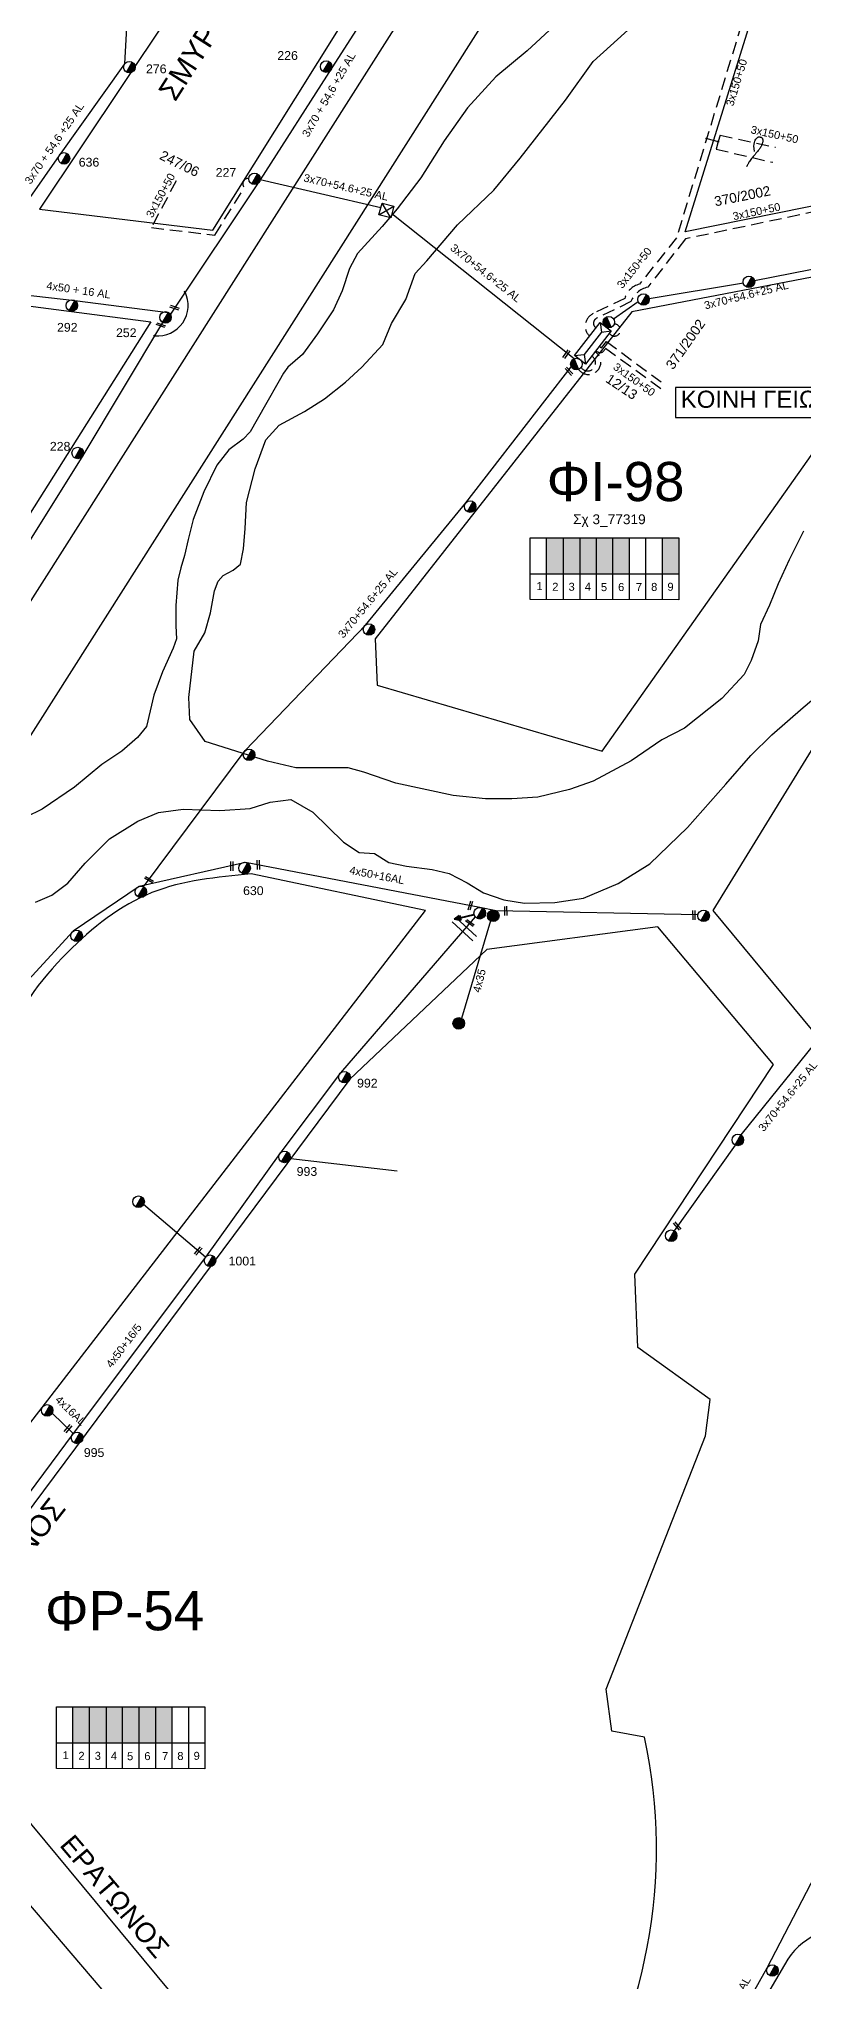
# Model space of a CAD drawing. Header units: millimetres. Extents: x 1421 to 7547, y 822 to 1863.
# Drawn here: x 6016 to 6172.1, y 1201.1 to 1597.9 of the extents above; entities that cross this region are included whole.
import ezdxf
from ezdxf.enums import TextEntityAlignment as Align

# ---------------------------------------------------------------- set-up
doc = ezdxf.new("R2010")
doc.units = ezdxf.units.MM
doc.linetypes.add('DASHED', pattern=[19.05, 12.7, -6.35])
doc.layers.get('0').update_dxf_attribs({"lineweight": 30})
for name, color, linetype, lineweight in [('2x16', 7, 'Continuous', 30), ('3x150+50', 7, 'Continuous', 30), ('4x50+16_5', 7, 'Continuous', 30), ('Pillar OTE', 7, 'Continuous', 30), ('TEXT_ΚΑΛΩΔΙΩΝ', 7, 'Continuous', 30), ('Άγνωστα', 7, 'Continuous', 30), ('Γυμνά εναέρια ΧΤ (3Φ)   4x16AL', 7, 'Continuous', 30), ('Γυμνά εναέρια ΧΤ (3Φ)   4x35CU', 7, 'Continuous', 30), ('Γυμνά εναέρια ΧΤ και ΦΟΠ (3Φ)   4x50+16AL', 7, 'Continuous', 30), ('Διαφημιστική πινακίδα', 7, 'Continuous', 30), ('Επίτονοι', 7, 'Continuous', 30), ('Επιγραφές - Σχήματα', 7, 'Continuous', 30), ('Καλώδια ΧΤ   3x150+50CU', 7, 'DASHED', 30), ('Μηχανική τομή', 7, 'Continuous', 30), ('Πλεκτός Στύλος', 7, 'Continuous', 30), ('Στύλος Ξύλινος', 7, 'Continuous', 30), ('Στύλος Ξύλινος @ 1', 7, 'Continuous', 30), ('Στύλος ΦΜ', 7, 'Continuous', 30), ('Στύλος ΦΜ @ 1', 7, 'Continuous', 30), ('ΣΥΝ.ΚΑΛ4Χ6', 7, 'YPARXSK3X70+54', 30), ('Συνδέσεις', 7, 'Continuous', 30), ('Συνεστραμμένα ΧΤ   3x70+54.6+25 AL', 7, 'SYN_LINE', 30), ('Τομή', 7, 'Continuous', 30), ('Υποσταθμός εναέριος 2 στύλων', 7, 'Continuous', 30), ('Υποσταθμός πόλεως', 7, 'Continuous', 30), ('Υπόβαθρο ΔΕΗ', 7, 'Continuous', 30)]:
    doc.layers.add(name, color=color, linetype=linetype, lineweight=lineweight)
doc.styles.add('arial', font='arial.ttf')
doc.styles.get("Standard").update_dxf_attribs({"font": 'arial.ttf'})
doc.linetypes.add('FRIDI', pattern='A,0.5,-0.001,["|",Standard,S=0.5,R=0,X=0,Y=0.16],-0.001', length=0.502)
doc.linetypes.add('SYN_LINE', pattern='A,0.5,-0.0001,["/\\/\\/\\/",Standard,S=0.1,R=0,X=0,Y=-0.05],-0.25', length=0.7501)
doc.linetypes.add('YPARXSK3X70+54', pattern='A,2.5,[131,ltypeshp.shx,S=1,R=0,X=-9e-10,Y=0],-1e-11,[131,ltypeshp.shx,S=-1,R=180,X=2,Y=0],-4.1,[131,ltypeshp.shx,S=1,R=0,X=-0.1,Y=0],-1.9,2,0', length=10.5)

# ---------------------------------------------------------------- blocks, each defined once
blk = doc.blocks.new('ΥΠΑΡΧΩΝ ΤΣΙΜΕΝΤΕΝΙΟΣ ΣΤΥΛΟΣ')
at = {"layer": 'Στύλος ΦΜ'}
blk.add_hatch(color=7, dxfattribs=at).paths.add_polyline_path([(-1.29, -2.28, 0.574793), (2.62, 0, 0.268822), (1.3, 2.27)])
at = {"layer": 'Στύλος ΦΜ', "color": 7}
blk.add_line((-1.29, -2.28), (1.3, 2.27), dxfattribs=at)
blk.add_circle((0, 0), 2.62, dxfattribs=at)
at = {"layer": 'Στύλος ΦΜ', "flags": 4}
for tag, p in [('ΑΡΙΘΜΟΣ', (-4.68, 8.05)), ('ΤΥΠΟΣ', (-4.91, 3.03))]:
    blk.add_attdef(tag, p, '', height=4, dxfattribs=at)
blk = doc.blocks.new('STYLOS PLEKTOS')
at = {"ltscale": 40}
blk.add_lwpolyline([(731.77, 1613.62), (736.74, 1608.66), (731.77, 1608.66), (736.74, 1613.62)], dxfattribs=at)
at = {"layer": 'Διαφημιστική πινακίδα', "ltscale": 40}
blk.add_lwpolyline([(731.77, 1613.62), (736.74, 1613.62), (736.74, 1608.66), (731.77, 1608.66)], close=True, dxfattribs=at)
blk = doc.blocks.new('ΜΗΧΑΝΙΚΗ ΤΟΜΗ')
at = {"layer": 'Μηχανική τομή', "lineweight": -3, "ltscale": 40}
for p, q in [((-3.8, 1.2), (3.8, 1.2)), ((3.8, -0.4), (-3.8, -0.4))]:
    blk.add_line(p, q, dxfattribs=at)
blk = doc.blocks.new('ΕΠΙΤΟΝΟΣ')
at = {"layer": 'Επίτονοι', "lineweight": 40, "ltscale": 40}
blk.add_hatch(color=256, dxfattribs=at).paths.add_polyline_path([(-1.13, 6.47), (0, 9.1), (1.13, 6.47)])
for p, q in [((-1.13, 6.47), (0, 9.1)), ((0, 9.1), (1.13, 6.47)), ((1.13, 6.47), (-1.13, 6.47)), ((-1.13, 6.47), (0, 6.47)), ((0, 6.47), (0, 0))]:
    blk.add_line(p, q, dxfattribs=at)
blk = doc.blocks.new('ΥΠΑΡΧΩΝ ΞΥΛΙΝΟΣ ΣΤΥΛΟΣ')
at = {"layer": 'Στύλος Ξύλινος'}
h = blk.add_hatch(color=7, dxfattribs=at)
h.paths.add_polyline_path([(-2.62, 0, 0.270008), (-1.29, -2.28), (1.3, 2.27, 0.576266)])
h.paths.add_polyline_path([(-1.29, -2.28, 0.574793), (2.62, 0, 0.268822), (1.3, 2.27)])
at = {"layer": 'Στύλος Ξύλινος', "color": 7}
blk.add_line((-1.29, -2.28), (1.3, 2.27), dxfattribs=at)
blk.add_circle((0, 0), 2.62, dxfattribs=at)
at = {"layer": 'Στύλος Ξύλινος', "flags": 4}
for tag, p in [('ΑΡΙΘΜΟΣ', (-4.91, 8.6)), ('ΤΥΠΟΣ', (-4.85, 3.39))]:
    blk.add_attdef(tag, p, '', height=4, dxfattribs=at)
blk = doc.blocks.new('ΥΠΟΣΤΑΘΜΟΣ ΕΝΑΕΡΙΟΣ ΕΠΙ 2 ΣΤΥΛΩΝ')
at = {"layer": 'Υποσταθμός εναέριος 2 στύλων', "linetype": 'Continuous', "lineweight": -3}
for points in [[(-11.97, -2.11, 0.574793), (-8.45, -0.07, 0.268822), (-9.64, 1.98)], [(9.68, -2.15, 0.574793), (13.19, -0.1, 0.268822), (12.01, 1.95)]]:
    blk.add_hatch(color=256, dxfattribs=at).paths.add_polyline_path(points)
for p, q in [((-11.97, -2.11), (-9.64, 1.98)), ((9.68, -2.15), (12.01, 1.95))]:
    blk.add_line(p, q, dxfattribs=at)
for centre in [(-10.81, -0.07), (10.84, -0.1)]:
    blk.add_circle(centre, 2.36, dxfattribs=at)
at = {"layer": 'Υποσταθμός πόλεως', "linetype": 'Continuous', "lineweight": -3, "ltscale": 40}
blk.add_lwpolyline([(-8.57, 2.82), (8.57, 2.82), (8.57, -2.82), (-8.57, -2.82)], close=True, dxfattribs=at)
for points in [[(-5.75, 0), (-8.57, 2.82)], [(-8.57, -2.82), (-5.75, 0)], [(-5.75, 0), (5.75, 0)], [(5.75, 0), (8.57, 2.82)], [(8.57, -2.82), (5.75, 0)]]:
    blk.add_lwpolyline(points, dxfattribs=at)
at = {"layer": 'Υποσταθμός εναέριος 2 στύλων', "ltscale": 40, "flags": 1}
for tag, p in [('ΜΕΤΑΣΧΗΜΑΤΙΣΜΟΣ', (14.09, 2.51)), ('ΙΣΧΥΣ', (14.07, -0.28)), ('ΑΡΙΘΜΟΣ', (14.19, -3))]:
    blk.add_attdef(tag, p, '', height=1.8, dxfattribs=at)
blk = doc.blocks.new('_ΣΥΝΔΕΣΗ')
at = {"layer": 'Συνδέσεις', "linetype": 'SYN_LINE', "ltscale": 40}
blk.add_hatch(color=256, dxfattribs=at).paths.add_polyline_path([(0.5, 0, 1), (-0.5, 0, 1)])
at = {"layer": 'Συνδέσεις'}
blk.add_circle((0, 0), 0.5, dxfattribs=at)
blk = doc.blocks.new('ΤΟΜΗ')
at = {"layer": 'Τομή', "lineweight": -3, "ltscale": 40}
for p, q in [((-11.4, 1.1), (11.4, 1.1)), ((11.4, -3.6), (-11.4, -3.6))]:
    blk.add_line(p, q, dxfattribs=at)

msp = doc.modelspace()

# ---------------------------------------------------------------- hatches: boundary and pattern name
at = {"layer": 'Καλώδια ΧΤ   3x150+50CU', "linetype": 'DASHED', "lineweight": -3, "ltscale": 0.2}
h = msp.add_hatch(color=85, dxfattribs=at)
h.dxf.hatch_style = 1
h.paths.add_polyline_path([(6119.69, 1488.6), (6123.13, 1488.6), (6123.13, 1495.96), (6119.69, 1495.96)])
h = msp.add_hatch(color=5, dxfattribs=at)
h.dxf.hatch_style = 1
h.paths.add_polyline_path([(6123.13, 1488.6), (6126.57, 1488.59), (6126.57, 1495.96), (6123.13, 1495.96)])
h = msp.add_hatch(color=30, dxfattribs=at)
h.dxf.hatch_style = 1
h.paths.add_polyline_path([(6129.87, 1495.96), (6126.57, 1495.96), (6126.57, 1488.59), (6129.86, 1488.59)])
h = msp.add_hatch(color=1, dxfattribs=at)
h.dxf.hatch_style = 1
h.paths.add_polyline_path([(6133.25, 1488.59), (6133.25, 1495.96), (6129.87, 1495.96), (6129.86, 1488.59)])
h = msp.add_hatch(color=6, dxfattribs=at)
h.dxf.hatch_style = 1
h.paths.add_polyline_path([(6136.65, 1495.96), (6133.25, 1495.96), (6133.25, 1488.59), (6136.65, 1488.58)])
h = msp.add_hatch(color=27, dxfattribs=at)
h.dxf.hatch_style = 1
h.paths.add_polyline_path([(6146.77, 1495.96), (6143.37, 1495.96), (6143.37, 1488.59), (6146.77, 1488.58)])
h = msp.add_hatch(color=85, dxfattribs=at)
h.dxf.hatch_style = 1
h.paths.add_polyline_path([(6022.9, 1249.78), (6026.34, 1249.78), (6026.34, 1257.14), (6022.9, 1257.14)])
h = msp.add_hatch(color=2, dxfattribs=at)
h.dxf.hatch_style = 1
h.paths.add_polyline_path([(6026.34, 1249.78), (6029.78, 1249.77), (6029.78, 1257.14), (6026.34, 1257.14)])
h = msp.add_hatch(color=1, dxfattribs=at)
h.dxf.hatch_style = 1
h.paths.add_polyline_path([(6033.08, 1257.14), (6029.78, 1257.14), (6029.78, 1249.77), (6033.07, 1249.77)])
h = msp.add_hatch(color=5, dxfattribs=at)
h.dxf.hatch_style = 1
h.paths.add_polyline_path([(6036.46, 1249.77), (6036.46, 1257.14), (6033.08, 1257.14), (6033.07, 1249.77)])
h = msp.add_hatch(color=27, dxfattribs=at)
h.dxf.hatch_style = 1
h.paths.add_polyline_path([(6039.86, 1257.14), (6036.46, 1257.14), (6036.46, 1249.77), (6039.86, 1249.76)])
h = msp.add_hatch(color=151, dxfattribs=at)
h.dxf.hatch_style = 1
h.paths.add_polyline_path([(6043.19, 1257.14), (6039.86, 1257.14), (6039.86, 1249.76), (6043.19, 1249.76)])

# ---------------------------------------------------------------- linework, layer by layer
at = {"color": 5, "lineweight": -3, "ltscale": 0.2}
msp.add_lwpolyline([(6152.4, 1577.51), (6154.71, 1576.86)], dxfattribs=at)
at = {"layer": '2x16', "color": 5, "lineweight": -3, "ltscale": 0.2}
msp.add_lwpolyline([(6049.99, 1348.97), (6037.37, 1359.74)], dxfattribs=at)
at = {"layer": '3x150+50', "color": 5, "linetype": 'DASHED', "lineweight": -3, "ltscale": 0.2}
msp.add_lwpolyline([(6160.12, 1606.11, 0.760125), (6160.61, 1604.47), (6146.22, 1557.22), (6138.68, 1547.74, 0.277496), (6135.64, 1544.79), (6129.22, 1541.75, 0.524382), (6128.46, 1537.12, 3.097667)], format="xyb", dxfattribs=at)
for points in [[(6155.14, 1578.22), (6154.71, 1576.86), (6154.31, 1575.33), (6165.93, 1572.64)], [(6155.14, 1578.22), (6166.43, 1575.73)]]:
    msp.add_lwpolyline(points, dxfattribs=at)
at = {"layer": '3x150+50', "color": 30, "linetype": 'DASHED', "lineweight": -3, "ltscale": 0.2}
msp.add_lwpolyline([(6044.01, 1568.84), (6038.95, 1559.31), (6051.91, 1557.77), (6057.95, 1567.46, -0.689668), (6058.86, 1569.36, 13.435736)], format="xyb", dxfattribs=at)
at = {"layer": '3x150+50', "color": 85, "linetype": 'DASHED', "lineweight": -3, "ltscale": 0.2}
msp.add_lwpolyline([(6190.05, 1565.85), (6148.05, 1556.98), (6140.34, 1547.12, 0.249336), (6136.91, 1544.18), (6129.9, 1540.77, 0.583215), (6129.78, 1538.83, 0.296451)], format="xyb", dxfattribs=at)
at = {"layer": '3x150+50', "color": 27, "linetype": 'DASHED', "lineweight": -3, "ltscale": 0.2}
for points in [[(6130.44, 1535.07), (6130.9, 1534.71), (6131.93, 1536.03), (6143.07, 1527.79)], [(6133.52, 1536.73), (6133.51, 1536.72)], [(6131.76, 1534.61), (6131.17, 1533.9)], [(6131.72, 1534.64), (6143.06, 1526.45)]]:
    msp.add_lwpolyline(points, dxfattribs=at)
msp.add_arc((6130.65, 1534.93), 1.15, 219.312, 296.8412, dxfattribs=at)
at = {"layer": '4x50+16_5', "color": 5, "lineweight": -3, "ltscale": 0.2}
msp.add_lwpolyline([(6105.1, 1418.52), (6077.61, 1386.63), (6065.21, 1370.17), (6049.99, 1348.97), (6022.99, 1312.93), (5986.76, 1264.19)], dxfattribs=at)
at = {"layer": 'Pillar OTE', "lineweight": -3, "ltscale": 40}
for points in [[(6116.36, 1483.32), (6116.36, 1495.96), (6146.69, 1495.96), (6146.69, 1483.29), (6116.36, 1483.32)], [(6119.69, 1483.32), (6119.69, 1495.96)], [(6123.13, 1483.31), (6123.13, 1495.96)], [(6126.57, 1483.31), (6126.57, 1495.96)], [(6129.86, 1483.31), (6129.87, 1495.96)], [(6133.25, 1483.3), (6133.25, 1495.96)], [(6136.65, 1483.3), (6136.65, 1495.96)], [(6139.98, 1483.3), (6139.98, 1495.96)], [(6143.37, 1483.29), (6143.37, 1495.96)], [(6116.36, 1488.6), (6146.69, 1488.57)], [(6019.57, 1244.5), (6019.57, 1257.14), (6049.9, 1257.14), (6049.9, 1244.47), (6019.57, 1244.5)], [(6022.9, 1244.5), (6022.9, 1257.14)], [(6026.34, 1244.49), (6026.34, 1257.14)], [(6029.78, 1244.49), (6029.78, 1257.14)], [(6033.07, 1244.49), (6033.08, 1257.14)], [(6036.46, 1244.48), (6036.46, 1257.14)], [(6039.86, 1244.48), (6039.86, 1257.14)], [(6043.19, 1244.48), (6043.19, 1257.14)], [(6046.58, 1244.47), (6046.58, 1257.14)], [(6019.57, 1249.78), (6049.9, 1249.75)]]:
    msp.add_lwpolyline(points, dxfattribs=at)
at = {"layer": 'Άγνωστα', "lineweight": -3}
msp.add_lwpolyline([(6162.13, 1574.84), (6162.06, 1575.45), (6162.04, 1575.95), (6162.07, 1576.37), (6162.13, 1576.71), (6162.22, 1576.98), (6162.33, 1577.19), (6162.43, 1577.36), (6162.54, 1577.49), (6162.64, 1577.59), (6162.72, 1577.67), (6162.8, 1577.74), (6162.87, 1577.78), (6162.94, 1577.81), (6163, 1577.83), (6163.07, 1577.84), (6163.13, 1577.84), (6163.2, 1577.84), (6163.28, 1577.83), (6163.35, 1577.81), (6163.43, 1577.79), (6163.5, 1577.77), (6163.57, 1577.74), (6163.63, 1577.7), (6163.69, 1577.65), (6163.73, 1577.59), (6163.77, 1577.53), (6163.8, 1577.46), (6163.82, 1577.39), (6163.84, 1577.31), (6163.85, 1577.22), (6163.85, 1577.13), (6163.85, 1577.04), (6163.84, 1576.94), (6163.83, 1576.83), (6163.82, 1576.72), (6163.79, 1576.61), (6163.76, 1576.5), (6163.72, 1576.38), (6163.68, 1576.25), (6163.62, 1576.12), (6163.56, 1575.99), (6163.49, 1575.86), (6163.4, 1575.71), (6163.31, 1575.56), (6163.2, 1575.41), (6163.08, 1575.24), (6162.94, 1575.07), (6162.79, 1574.88), (6162.63, 1574.68), (6162.46, 1574.48), (6162.28, 1574.27), (6162.09, 1574.05), (6161.91, 1573.83), (6161.73, 1573.62), (6161.56, 1573.4), (6161.4, 1573.2), (6161.26, 1573), (6161.13, 1572.82), (6161.02, 1572.65), (6160.93, 1572.49), (6160.85, 1572.34), (6160.78, 1572.21), (6160.72, 1572.1), (6160.67, 1572.01), (6160.63, 1571.94), (6160.61, 1571.88), (6160.59, 1571.84), (6160.57, 1571.81), (6160.56, 1571.8), (6160.56, 1571.79), (6160.56, 1571.78), (6160.56, 1571.78), (6160.56, 1571.78), (6160.56, 1571.78), (6160.55, 1571.78), (6160.55, 1571.78), (6160.55, 1571.78), (6160.55, 1571.78), (6160.55, 1571.78), (6160.55, 1571.78)], dxfattribs=at)
at = {"layer": 'Γυμνά εναέρια ΧΤ (3Φ)   4x16AL', "color": 5, "lineweight": -3, "ltscale": 0.2}
msp.add_lwpolyline([(6022.99, 1312.93), (6018.69, 1317.09)], dxfattribs=at)
at = {"layer": 'Γυμνά εναέρια ΧΤ (3Φ)   4x35CU', "color": 1, "lineweight": -3, "ltscale": 0.2}
msp.add_lwpolyline([(6108.21, 1417.7), (6102.32, 1397.76)], dxfattribs=at)
at = {"layer": 'Γυμνά εναέρια ΧΤ και ΦΟΠ (3Φ)   4x50+16AL', "color": 5, "linetype": 'SYN_LINE', "lineweight": -3, "ltscale": 10}
msp.add_lwpolyline([(6035.04, 1621.3), (6033.47, 1592.73), (6020.09, 1574.03), (6001.15, 1546.94)], dxfattribs=at)
at = {"layer": 'Γυμνά εναέρια ΧΤ και ΦΟΠ (3Φ)   4x50+16AL', "color": 5, "lineweight": -3, "ltscale": 0.2}
msp.add_lwpolyline([(6001.15, 1546.94), (6023.3, 1544.43), (6042.42, 1541.98)], dxfattribs=at)
at = {"layer": 'Γυμνά εναέρια ΧΤ και ΦΟΠ (3Φ)   4x50+16AL', "color": 1, "lineweight": -3, "ltscale": 0.2}
msp.add_lwpolyline([(6150.6, 1418.9), (6109.37, 1419.75), (6106.06, 1420.42), (6058.21, 1429.63), (6036.43, 1424.71), (6023, 1415.58), (6012.37, 1403.97), (6004.92, 1386.41)], dxfattribs=at)
at = {"layer": 'Επιγραφές - Σχήματα', "color": 190, "lineweight": -3}
msp.add_lwpolyline([(6146.01, 1520.49), (6181.53, 1520.49), (6181.53, 1526.67), (6146.01, 1526.67)], close=True, dxfattribs=at)
at = {"layer": 'Καλώδια ΧΤ   3x150+50CU', "color": 6, "lineweight": -3, "ltscale": 0.2}
msp.add_arc((6133.57, 1538.36), 1.22, 209.746, 92.5097, dxfattribs=at)
at = {"layer": 'Καλώδια ΧΤ   3x150+50CU', "color": 30, "lineweight": -3, "ltscale": 0.2}
msp.add_arc((6128.26, 1531.81), 2.51, 215.7455, 58.583, dxfattribs=at)
at = {"layer": 'Καλώδια ΧΤ   3x150+50CU', "color": 1, "lineweight": -3, "ltscale": 0.2}
msp.add_arc((6128.1, 1531.63), 1.61, 212.6827, 61.4191, dxfattribs=at)
at = {"layer": 'ΣΥΝ.ΚΑΛ4Χ6', "color": 5, "linetype": 'SYN_LINE', "lineweight": -3, "ltscale": 20}
msp.add_lwpolyline([(6067.44, 1369.15), (6089.17, 1366.62)], dxfattribs=at)
at = {"layer": 'Συνεστραμμένα ΧΤ   3x70+54.6+25 AL', "color": 30, "lineweight": -3, "ltscale": 20}
for points in [[(6105.42, 1631.85), (6087.58, 1610.34), (6075.81, 1591.95), (6061.19, 1569.03), (6042.83, 1541.6)], [(6085.83, 1563.33), (6061.19, 1569.03)], [(6125.32, 1532.52), (6088.06, 1562.09)], [(6041.26, 1539.93), (6024.97, 1512.75), (6009.45, 1487.88), (5988.37, 1455.21), (5970.02, 1426.35)], [(6118.65, 1156.9), (6140.81, 1163.09), (6152.57, 1182.09), (6164.75, 1203.79), (6178.17, 1229.59)]]:
    msp.add_lwpolyline(points, dxfattribs=at)
at = {"layer": 'Συνεστραμμένα ΧΤ   3x70+54.6+25 AL', "color": 6, "lineweight": -3, "ltscale": 20}
for points in [[(6185.05, 1552.93), (6162.18, 1548.42)], [(6159.88, 1547.92), (6140.66, 1544.77)], [(6138.43, 1544.11), (6133.39, 1540.63)]]:
    msp.add_lwpolyline(points, dxfattribs=at)
at = {"layer": 'Συνεστραμμένα ΧΤ   3x70+54.6+25 AL', "color": 1, "lineweight": -3, "ltscale": 20}
msp.add_lwpolyline([(6037.38, 1424.62), (6058.11, 1452.46), (6082.69, 1478.12), (6103.21, 1503.08), (6124.74, 1530.87)], dxfattribs=at)
at = {"layer": 'Συνεστραμμένα ΧΤ   3x70+54.6+25 AL', "color": 27, "lineweight": -3, "ltscale": 20}
for points in [[(6174.5, 1392.68), (6159.34, 1373.94)], [(6158.18, 1371.89), (6145.73, 1354.38)]]:
    msp.add_lwpolyline(points, dxfattribs=at)
at = {"layer": 'Υπόβαθρο ΔΕΗ', "lineweight": -3, "ltscale": 0.2}
for points in [[(5981.53, 1431.55), (5991.91, 1420.44), (6121.72, 1624.71), (6102.72, 1622.34), (5981.53, 1431.55)], [(6164.47, 1611.4), (6223.06, 1588.12), (6222.73, 1573.53), (6147.98, 1558.46), (6164.47, 1611.4)], [(6201.91, 1554.53), (6137.13, 1542.1), (6084.69, 1475.27)], [(6084.69, 1475.27), (6085.08, 1465.83), (6131.02, 1452.33), (6202.83, 1553.85)], [(6243.41, 1546.63), (6230.72, 1545.26), (6153.64, 1419.79)], [(6153.64, 1419.79), (6174.07, 1395.17), (6212.24, 1430.39)], [(5956.85, 1301.09), (5981.44, 1272.74), (6094.94, 1419.78), (6059.32, 1427.26)], [(6139.68, 1250.9), (6132.99, 1252.16), (6131.85, 1260.71), (6152.14, 1312.45), (6153.12, 1319.93), (6138.31, 1330.53), (6137.71, 1345.53), (6166.06, 1388.36), (6142.44, 1416.46), (6107.45, 1411.85), (6079.48, 1385.32), (5988.92, 1263.71)], [(5988.92, 1263.71), (6050.32, 1189.79), (6064.08, 1197.62)], [(5963.77, 1238.3), (5981.03, 1255.35), (6041.84, 1184.13), (6020.04, 1170.49), (5963.77, 1238.3)], [(6086.36, 1064.77), (6169.01, 1205.58)]]:
    msp.add_lwpolyline(points, dxfattribs=at)
for points in [[(6089.88, 1620.06), (6050.58, 1614.66), (6016.1, 1563.04), (6051.53, 1558.76)], [(6003.24, 1544.65), (6038.83, 1540.08), (5975.16, 1439.2), (5950.61, 1467.14)]]:
    msp.add_lwpolyline(points, close=True, dxfattribs=at)
at = {"layer": 'Υπόβαθρο ΔΕΗ', "linetype": 'FRIDI', "lineweight": -3, "ltscale": 0.5}
for points in [[(6121.2, 1600.44), (6115.75, 1595.43), (6109.34, 1590.08), (6103.5, 1583.76), (6098.79, 1577.02), (6094.02, 1569.5), (6089.19, 1563.14), (6086.11, 1559.5), (6081.04, 1554.02), (6079.46, 1550.95), (6077.96, 1546.36), (6076.15, 1542.53), (6072.9, 1537.61), (6069.85, 1533.36), (6066.86, 1530.82), (6065.98, 1529.58), (6065.06, 1528), (6062.29, 1523.08), (6059.11, 1517.6), (6057.74, 1516.11), (6054.75, 1513.91), (6052.3, 1510.74), (6049.69, 1505.31), (6047.47, 1499.64), (6046.48, 1495.6), (6045.7, 1492.33), (6044.98, 1489.78), (6044.37, 1487.29), (6043.98, 1482.12), (6043.92, 1477.96), (6044.09, 1475.31), (6043.43, 1473.37), (6041.26, 1468.58), (6039.49, 1463.82), (6037.93, 1457.42), (6036.1, 1455.15), (6032.94, 1452.38), (6028.84, 1449.59), (6023.27, 1444.97), (6016.62, 1440.51), (6009.96, 1437.22)], [(6172.17, 1497.3), (6169.22, 1491.42), (6166.98, 1486.53), (6165.23, 1482.14), (6163.4, 1478.24), (6162.92, 1474.9), (6161.48, 1470.84), (6160.05, 1467.98), (6155.5, 1463.11), (6147.86, 1457.06), (6143.24, 1454.68), (6136.95, 1450.38), (6129.2, 1446.21), (6124.34, 1444.54), (6117.9, 1442.95), (6112.56, 1442.63), (6107.23, 1442.63), (6100.62, 1443.27), (6088.87, 1445.83), (6082.34, 1448.05), (6079.16, 1448.93), (6068.49, 1448.93), (6062.68, 1450.28), (6049.94, 1454.34), (6046.84, 1458.79), (6046.6, 1463.33), (6047.71, 1472.75), (6049.86, 1476.49), (6051.06, 1480.63), (6051.85, 1485.08), (6052.57, 1487.07), (6053.6, 1488.26), (6055.67, 1489.3), (6057.19, 1490.57), (6057.75, 1493.71), (6058.15, 1497.84), (6058.38, 1503.17), (6060.14, 1510.01), (6062.37, 1515.95), (6065.07, 1518.97), (6070.25, 1521.76), (6074.31, 1524.3), (6078.61, 1527.72), (6081.96, 1530.78), (6086.25, 1535.39), (6088.01, 1539.69), (6090.95, 1544.62), (6092.86, 1549.95), (6095.25, 1552.5), (6101.47, 1559.85), (6108.88, 1566.93), (6114.3, 1573.49), (6123.54, 1585.34), (6129.21, 1593.26), (6137.73, 1600.9)], [(6015.32, 1421.53), (6018.59, 1422.94), (6021.86, 1425.4), (6025.42, 1429.49), (6030.43, 1434.45), (6036.17, 1438.06), (6040.41, 1439.79), (6045.45, 1440.48), (6052.91, 1440.2), (6059.12, 1440.65), (6063.2, 1441.9), (6067.44, 1442.46), (6071.92, 1439.88), (6078.21, 1433.73), (6081.4, 1431.67), (6084.51, 1431.43), (6087.46, 1429.61), (6091.09, 1428.85), (6096.3, 1428.16), (6099.79, 1427.34), (6103.46, 1425.46), (6106.82, 1423.38), (6110.95, 1421.98), (6115.18, 1421.33), (6121.35, 1421.45), (6127.2, 1422.29), (6134.28, 1425.33), (6140.8, 1429.35), (6148.49, 1436.75), (6156.31, 1445.62), (6161.4, 1451.45), (6165.73, 1455.69), (6172.1, 1461.29), (6175.48, 1464.16)]]:
    msp.add_lwpolyline(points, dxfattribs=at)
at = {"layer": 'Υπόβαθρο ΔΕΗ', "lineweight": -3}
msp.add_arc((6040.23, 1543.43), 6.24, 264.5201, 26.0243, dxfattribs=at)
at = {"layer": 'Υπόβαθρο ΔΕΗ', "lineweight": -3, "ltscale": 0.2}
for centre, radius, start, end in [((6033.93, 1228.05), 108.19, 326.4434, 12.1895), ((6180.45, 1198.18), 13.63, 73.6718, 147.1234)]:
    msp.add_arc(centre, radius, start, end, dxfattribs=at)
msp.add_spline([(6059.32, 1427.26), (6039.08, 1423.45), (6021.8, 1411.19), (6008.49, 1391.75), (6005.12, 1379.4), (6002.87, 1368.9), (5996.46, 1351.24), (5990.29, 1339.43), (5985.3, 1332.49), (5969.38, 1313.74), (5956.85, 1301.09)], degree=3, dxfattribs=at)

# ---------------------------------------------------------------- block references
at = {"layer": 'Επίτονοι', "lineweight": -3, "xscale": 0.449999999999818, "yscale": 0.449999999999818, "zscale": 0.449999999999818, "rotation": 103.3315899091523}
msp.add_blockref('ΕΠΙΤΟΝΟΣ', (6104.88, 1418.95), dxfattribs=at)
at = {"layer": 'Μηχανική τομή', "lineweight": -3}
for p, xscale, yscale, zscale, rotation in [((6040.87, 1539.28), 0.249999999999919, 0.249999999999919, 0.249999999999919, 341.2081600888544), ((6043.67, 1542.86), 0.249999999999919, 0.249999999999919, 0.249999999999919, 341.2081600888544), ((6123.63, 1533.5), 0.249999999999919, 0.249999999999919, 0.249999999999919, 234.2162760372215), ((6124.34, 1530.02), 0.249999999999919, 0.249999999999919, 0.249999999999919, 133.321654976302), ((6055.5, 1428.84), 0.249999999999919, 0.249999999999919, 0.249999999999919, 91.06198213553543), ((6060.91, 1429.11), 0.249999999999919, 0.249999999999919, 0.249999999999919, 91.06198213553542), ((6038.41, 1426), 0.249999999999919, 0.249999999999919, 0.249999999999919, 329.5282673398926), ((6104.2, 1420.78), 0.2499999999999191, 0.2499999999999191, 0.2499999999999191, 73.04254371888858), ((6111.45, 1419.7), 0.2499999999999191, 0.2499999999999191, 0.2499999999999191, 91.06198213553539), ((6104.07, 1417.34), 0.2499999999999191, 0.2499999999999191, 0.2499999999999191, 143.7343081831053), ((6149.88, 1418.84), 0.2499999999999191, 0.2499999999999191, 0.2499999999999191, 91.46042956487402), ((6146.44, 1355.39), 0.2499999999999191, 0.2499999999999191, 0.2499999999999191, 130.096269551443), ((6048.6, 1350.15), 0.249999999999919, 0.249999999999919, 0.249999999999919, 49.0371342160272), ((6022, 1313.89), 0.249999999999919, 0.249999999999919, 0.249999999999919, 49.03713421602719)]:
    msp.add_blockref('ΜΗΧΑΝΙΚΗ ΤΟΜΗ', p, dxfattribs=dict(at, xscale=xscale, yscale=yscale, zscale=zscale, rotation=rotation))
at = {"layer": 'Πλεκτός Στύλος', "lineweight": -3, "xscale": 0.4999999999999999, "yscale": 0.4999999999999999, "zscale": 0.4999999999999999, "rotation": 74.96792262150912}
msp.add_blockref('STYLOS PLEKTOS', (6769.75, 999.3), dxfattribs=at)
at = {"layer": 'Στύλος Ξύλινος @ 1', "lineweight": -3, "ltscale": 40, "xscale": 0.4499999999998181, "yscale": 0.4499999999998181, "zscale": 0.4499999999998181}
for p in [(6108.79, 1418.72), (6101.74, 1396.74)]:
    msp.add_blockref('ΥΠΑΡΧΩΝ ΞΥΛΙΝΟΣ ΣΤΥΛΟΣ', p, dxfattribs=at)
at = {"layer": 'Στύλος ΦΜ @ 1', "lineweight": -3, "ltscale": 40}
ref = msp.add_blockref('ΥΠΑΡΧΩΝ ΤΣΙΜΕΝΤΕΝΙΟΣ ΣΤΥΛΟΣ', (6074.66, 1592.19), dxfattribs=dict(at, xscale=0.4499999999998181, yscale=0.4499999999998181, zscale=0.4499999999998181))
ref.add_attrib('ΤΥΠΟΣ', '226', (6064.69, 1593.56), dxfattribs={"layer": 'Στύλος ΦΜ', "height": 1.8, "flags": 4})
ref = msp.add_blockref('ΥΠΑΡΧΩΝ ΤΣΙΜΕΝΤΕΝΙΟΣ ΣΤΥΛΟΣ', (6034.46, 1592.08), dxfattribs=dict(at, xscale=0.4499999999998181, yscale=0.4499999999998181, zscale=0.4499999999998181))
ref.add_attrib('ΤΥΠΟΣ', '276', (6037.86, 1590.83), dxfattribs={"layer": 'Στύλος ΦΜ', "height": 1.8, "flags": 4})
ref = msp.add_blockref('ΥΠΑΡΧΩΝ ΤΣΙΜΕΝΤΕΝΙΟΣ ΣΤΥΛΟΣ', (6021.11, 1573.44), dxfattribs=dict(at, xscale=0.4499999999998181, yscale=0.4499999999998181, zscale=0.4499999999998181))
ref.add_attrib('ΤΥΠΟΣ', '636', (6024.12, 1571.76), dxfattribs={"layer": 'Στύλος ΦΜ', "height": 1.8, "flags": 4})
ref = msp.add_blockref('ΥΠΑΡΧΩΝ ΤΣΙΜΕΝΤΕΝΙΟΣ ΣΤΥΛΟΣ', (6060.03, 1569.26), dxfattribs=dict(at, xscale=0.4499999999998181, yscale=0.4499999999998181, zscale=0.4499999999998181))
ref.add_attrib('ΤΥΠΟΣ', '227', (6052.1, 1569.68), dxfattribs={"layer": 'Στύλος ΦΜ', "height": 1.8, "flags": 4})
at = {"layer": 'Στύλος ΦΜ @ 1', "lineweight": -3, "ltscale": 40, "xscale": 0.4499999999998181, "yscale": 0.4499999999998181, "zscale": 0.4499999999998181}
for p in [(6161.02, 1548.22), (6139.49, 1544.61), (6104.09, 1502.3), (6083.41, 1477.19), (6058.92, 1451.6), (6036.8, 1423.6), (6106.03, 1419.24), (6151.76, 1418.72), (6023.69, 1414.62), (6158.76, 1372.92), (6036.34, 1360.31), (6145.14, 1353.36), (6017.66, 1317.68), (6165.81, 1203.27)]:
    msp.add_blockref('ΥΠΑΡΧΩΝ ΤΣΙΜΕΝΤΕΝΙΟΣ ΣΤΥΛΟΣ', p, dxfattribs=at)
at = {"layer": 'Στύλος ΦΜ @ 1', "lineweight": -3, "ltscale": 40}
ref = msp.add_blockref('ΥΠΑΡΧΩΝ ΤΣΙΜΕΝΤΕΝΙΟΣ ΣΤΥΛΟΣ', (6022.72, 1543.4), dxfattribs=dict(at, xscale=0.4499999999998181, yscale=0.4499999999998181, zscale=0.4499999999998181))
ref.add_attrib('ΤΥΠΟΣ', '292', (6019.68, 1538.03), dxfattribs={"layer": 'Στύλος ΦΜ', "height": 1.8, "flags": 4})
ref = msp.add_blockref('ΥΠΑΡΧΩΝ ΤΣΙΜΕΝΤΕΝΙΟΣ ΣΤΥΛΟΣ', (6041.84, 1540.96), dxfattribs=dict(at, xscale=0.4499999999998181, yscale=0.4499999999998181, zscale=0.4499999999998181))
ref.add_attrib('ΤΥΠΟΣ', '252', (6031.73, 1536.93), dxfattribs={"layer": 'Στύλος ΦΜ', "height": 1.8, "flags": 4})
ref = msp.add_blockref('ΥΠΑΡΧΩΝ ΤΣΙΜΕΝΤΕΝΙΟΣ ΣΤΥΛΟΣ', (6023.91, 1513.26), dxfattribs=dict(at, xscale=0.4499999999998181, yscale=0.4499999999998181, zscale=0.4499999999998181))
ref.add_attrib('ΤΥΠΟΣ', '228', (6018.22, 1513.72), dxfattribs={"layer": 'Στύλος ΦΜ', "height": 1.8, "flags": 4})
ref = msp.add_blockref('ΥΠΑΡΧΩΝ ΤΣΙΜΕΝΤΕΝΙΟΣ ΣΤΥΛΟΣ', (6058, 1428.47), dxfattribs=dict(at, xscale=0.4499999999998181, yscale=0.4499999999998181, zscale=0.4499999999998181))
ref.add_attrib('ΤΥΠΟΣ', '630', (6057.69, 1422.95), dxfattribs={"layer": 'Στύλος ΦΜ', "height": 1.8, "flags": 4})
ref = msp.add_blockref('ΥΠΑΡΧΩΝ ΤΣΙΜΕΝΤΕΝΙΟΣ ΣΤΥΛΟΣ', (6078.38, 1385.74), dxfattribs=dict(at, xscale=0.4499999999998181, yscale=0.4499999999998181, zscale=0.4499999999998181))
ref.add_attrib('ΤΥΠΟΣ', '992', (6080.98, 1383.63), dxfattribs={"layer": 'Στύλος ΦΜ', "height": 1.8, "flags": 4})
ref = msp.add_blockref('ΥΠΑΡΧΩΝ ΤΣΙΜΕΝΤΕΝΙΟΣ ΣΤΥΛΟΣ', (6066.15, 1369.45), dxfattribs=dict(at, xscale=0.4499999999998181, yscale=0.4499999999998181, zscale=0.4499999999998181))
ref.add_attrib('ΤΥΠΟΣ', '993', (6068.64, 1365.59), dxfattribs={"layer": 'Στύλος ΦΜ', "height": 1.8, "flags": 4})
ref = msp.add_blockref('ΥΠΑΡΧΩΝ ΤΣΙΜΕΝΤΕΝΙΟΣ ΣΤΥΛΟΣ', (6050.93, 1348.25), dxfattribs=dict(at, xscale=0.4499999999998181, yscale=0.4499999999998181, zscale=0.4499999999998181))
ref.add_attrib('ΤΥΠΟΣ', '1001', (6054.73, 1347.29), dxfattribs={"layer": 'Στύλος ΦΜ', "height": 1.8, "flags": 4})
ref = msp.add_blockref('ΥΠΑΡΧΩΝ ΤΣΙΜΕΝΤΕΝΙΟΣ ΣΤΥΛΟΣ', (6023.78, 1312.06), dxfattribs=dict(at, xscale=0.4499999999998181, yscale=0.4499999999998181, zscale=0.4499999999998181))
ref.add_attrib('ΤΥΠΟΣ', '995', (6025.16, 1308.16), dxfattribs={"layer": 'Στύλος ΦΜ', "height": 1.8, "flags": 4})
at = {"layer": 'Συνδέσεις', "lineweight": -3, "xscale": 0.25, "yscale": 0.25, "zscale": 0.25}
for p in [(6152.4, 1577.51), (6154.71, 1576.86), (6045.83, 1546.17), (6039.63, 1537.22)]:
    msp.add_blockref('_ΣΥΝΔΕΣΗ', p, dxfattribs=at)
at = {"layer": 'Τομή', "lineweight": -3, "xscale": 0.2499999999998872, "yscale": 0.2499999999998872, "zscale": 0.2499999999998872, "rotation": 317.5784100183344}
msp.add_blockref('ΤΟΜΗ', (6103.1, 1416.21), dxfattribs=at)
at = {"layer": 'Υποσταθμός εναέριος 2 στύλων', "lineweight": -3, "xscale": 0.4999999999999998, "yscale": 0.4999999999999998, "zscale": 0.4999999999999998, "rotation": 232.2358355797176}
msp.add_blockref('ΥΠΟΣΤΑΘΜΟΣ ΕΝΑΕΡΙΟΣ ΕΠΙ 2 ΣΤΥΛΩΝ', (6129.13, 1535.68), dxfattribs=at)

# ---------------------------------------------------------------- texts
at = {"lineweight": -3, "ltscale": 40, "attachment_point": 1, "style": 'arial'}
for s, insert, char_height, width, rotation in [('{\\H1.083x;ΣΜΥΡΝΗΣ}', (6040.16, 1587.19), 4, 42.6234, 57.3819), ('{\\H1.083x;ΠΑΠΑΝΑΣΤΑΣΙΟΥ}', (6166.46, 1610.07), 4, 35.3422, 338.4768), ('{\\H1.083x;ΕΝΔΥΜΙΩΝΟΣ}', (5993.28, 1268.33), 4, 42.6234, 51.9814), ('{\\H1.083x;ΕΡΑΤΩΝΟΣ}', (6023.09, 1231.4), 3.7, 64.8866, 310.3574)]:
    msp.add_mtext(s, dxfattribs=dict(at, insert=insert, char_height=char_height, width=width, rotation=rotation))
at = {"lineweight": -3, "ltscale": 30, "char_height": 1.63, "width": 11.2573, "attachment_point": 1}
for s, insert in [('1', (6117.61, 1486.88)), ('2', (6120.84, 1486.75)), ('3', (6124.17, 1486.75)), ('4', (6127.48, 1486.75)), ('5', (6130.78, 1486.67)), ('6', (6134.3, 1486.69)), ('7', (6137.93, 1486.69)), ('8', (6141.04, 1486.72)), ('9', (6144.37, 1486.75)), ('1', (6020.82, 1248.06)), ('2', (6024.05, 1247.93)), ('3', (6027.38, 1247.93)), ('4', (6030.69, 1247.93)), ('5', (6033.99, 1247.85)), ('6', (6037.51, 1247.87)), ('7', (6041.14, 1247.87)), ('8', (6044.25, 1247.9)), ('9', (6047.58, 1247.93))]:
    msp.add_mtext(s, dxfattribs=dict(at, insert=insert))
at = {"layer": 'TEXT_ΚΑΛΩΔΙΩΝ', "lineweight": -3, "ltscale": 0.2, "style": 'arial'}
for s, rotation, p in [('3x70 + 54,6 +25 AL', 60.0472, (6071.01, 1577.62)), ('3x70 + 54,6 +25 AL', 55.672, (6014.28, 1568.01)), ('3x150+50', 61.4503, (6039.17, 1561.16)), ('4x50 + 16 AL', 351.6685, (6017.43, 1546.71))]:
    msp.add_text(s, height=1.6, rotation=rotation, dxfattribs=at).set_placement(p)
at = {"layer": 'TEXT_ΚΑΛΩΔΙΩΝ', "lineweight": -3, "ltscale": 0.2}
for s, rotation, p in [('3x150+50', 73.0485, (6158.49, 1588.94)), ('3x150+50', 347.571, (6166.27, 1578.32)), ('3x70+54.6+25 AL', 346.9808, (6078.71, 1567.55)), ('3x150+50', 11.914, (6162.58, 1562.6)), ('3x70+54.6+25 AL', 321.5582, (6107.28, 1550.02)), ('3x150+50', 51.5344, (6137.61, 1551.09)), ('3x70+54.6+25 AL', 14.0425, (6160.49, 1545.5)), ('3x150+50', 324.1663, (6137.6, 1528.27)), ('3x70+54.6+25 AL', 50.5703, (6083.16, 1482.63)), ('4x50+16AL', 349.1019, (6085.05, 1427.01)), ('4x35', 76.0327, (6105.94, 1405.46)), ('3x70+54.6+25 AL', 51.0398, (6168.96, 1381.85)), ('4x50+16/5', 53.1599, (6033.33, 1330.91)), ('4x16AL', 315.9814, (6022.46, 1317.64)), ('3x70+54.6+25 AL', 60.7009, (6156.45, 1194.11))]:
    msp.add_text(s, height=1.6, rotation=rotation, dxfattribs=at).set_placement(p, align=Align.MIDDLE_CENTER)
at = {"layer": 'Επιγραφές - Σχήματα', "color": 190, "lineweight": -3, "insert": (6147.1, 1525.99), "char_height": 3.5, "width": 35.1311, "attachment_point": 1}
msp.add_mtext('KOINH ΓΕΙΩΣΗ', dxfattribs=at)
at = {"layer": 'Υπόβαθρο ΔΕΗ', "lineweight": -3, "char_height": 2, "attachment_point": 1}
for s, insert, rotation in [('247/06', (6041.32, 1575.17), 333.8542), ('370/2002', (6153.77, 1565.59), 11.3587), ('371/2002', (6143.89, 1531.28), 54.9366), ('12/13', (6132.67, 1529.56), 326.3837)]:
    msp.add_mtext_dynamic_manual_height_columns(s, width=17.2548, gutter_width=12.5, heights=[0], dxfattribs=dict(at, insert=insert, rotation=rotation))
at = {"layer": 'Υπόβαθρο ΔΕΗ', "lineweight": -3, "attachment_point": 1}
for s, width, insert, char_height in [('ΦI-98', 30.8332, (6119.7, 1511.43), 8), ('Σχ 3_77319', 17.2548, (6125.09, 1500.72), 2), ('ΦΡ-54', 30.8332, (6017.22, 1280.75), 8)]:
    msp.add_mtext_dynamic_manual_height_columns(s, width=width, gutter_width=12.5, heights=[0], dxfattribs=dict(at, insert=insert, char_height=char_height))

doc.saveas('drawing.dxf')
